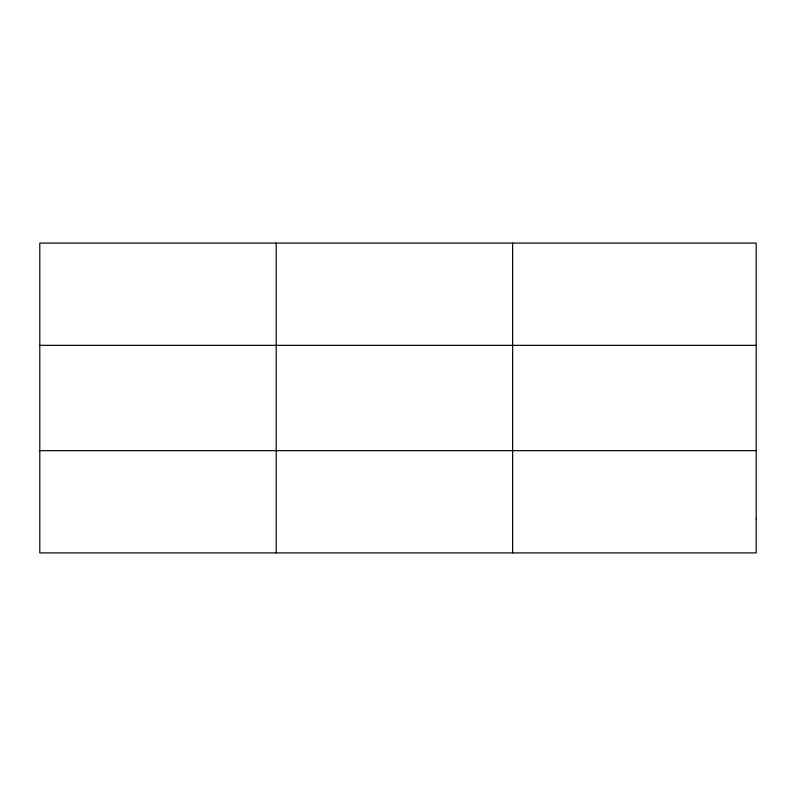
<?xml version="1.0" encoding="UTF-8"?>
<svg xmlns="http://www.w3.org/2000/svg" width="796" height="796" viewBox="0 0 796 796"><rect width="100%" height="100%" fill="white"/><g stroke="black" fill="none" stroke-linecap="round" stroke-linejoin="round"><path stroke-width="1.19" d="M276.212 243.088L276.212 552.912M512.624 243.088L512.624 552.912M39.8 345.335L756.2 345.335M39.8 450.665L756.2 450.665M756.2 518.833L756.2 552.912L39.8 552.912L39.8 243.088L756.2 243.088L756.2 518.833"/></g></svg>
